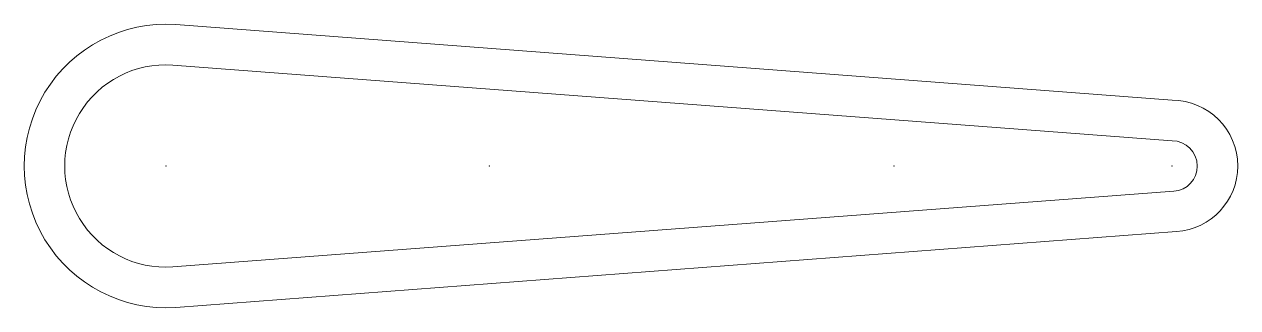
# Model space of a CAD drawing. Extents: x -3 to 0, y 0.15 to 0.85.
import ezdxf

# ---------------------------------------------------------------- set-up
doc = ezdxf.new("R2010")
doc.units = 0
doc.header["$MEASUREMENT"] = 0
doc.layers.add('CAD', color=6, linetype='Continuous')

msp = doc.modelspace()

# ---------------------------------------------------------------- linework, layer by layer
at = {"layer": 'CAD', "color": 5, "linetype": 'Continuous', "lineweight": 5}
for p, q in [((-2.6256, 0.8491), (-0.1625, 0.6625)), ((-2.6326, 0.7494), (-0.1625, 0.5625)), ((-0.1581, 0.4377), (-2.6326, 0.2506)), ((-0.1512, 0.3379), (-2.6256, 0.1509))]:
    msp.add_line(p, q, dxfattribs=at)
for centre, radius, start, end in [((-2.65, 0.5), 0.35, 85.9994, 274.0006), ((-2.65, 0.5), 0.25, 85.9994, 274.0006), ((-0.1625, 0.5), 0.1625, 360, 450), ((-0.1625, 0.5), 0.0625, 360, 450), ((-0.1625, 0.5), 0.0625, 274.0006, 360), ((-0.1625, 0.5), 0.1625, 274.0006, 360)]:
    msp.add_arc(centre, radius, start, end, dxfattribs=at)
for p in [(-2.65, 0.5), (-1.85, 0.5), (-0.85, 0.5), (-0.1625, 0.5)]:
    msp.add_point(p, dxfattribs=at)

doc.saveas('drawing.dxf')
